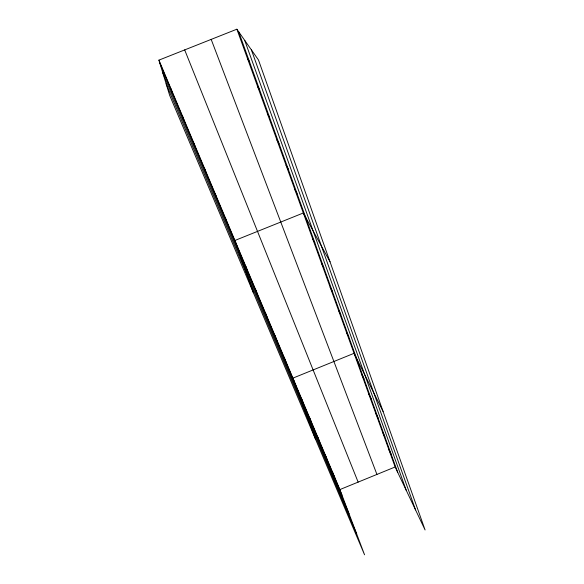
<?xml version="1.0" encoding="UTF-8"?>
<svg xmlns="http://www.w3.org/2000/svg" width="584" height="584" viewBox="0 0 584 584"><rect width="100%" height="100%" fill="white"/><g stroke="black" fill="none" stroke-linecap="round" stroke-linejoin="round"><path stroke-width="0.88" d="M339.881 489.574L395.142 466.981L425.079 529.951L258.478 59.97L236.878 29.2L158.921 60.13L169.637 95.302L364.562 554.8L339.881 489.574L158.921 60.13M247.47 58.488L249.361 61.349M257.654 86.673L259.624 89.79M267.465 113.814L269.509 117.172M276.918 139.963L279.028 143.54M286.036 165.17L288.197 168.958M294.832 189.501L297.044 193.465M330.026 261.807L303.322 212.985L234.914 240.469L253.383 292.715M312.586 238.615L314.9 242.937M321.507 263.289L323.864 267.764M330.091 287.043L332.493 291.671M338.37 309.936L340.8 314.696M346.356 332.019L348.816 336.895M383.075 411.464L354.057 353.32L292.92 378.125L315.448 439.015M361.496 373.899L364.007 378.987M368.679 393.769L371.212 398.952M375.621 412.99L378.176 418.246M382.345 431.576L384.914 436.905M388.849 449.563L391.426 454.958M166.133 83.797L356.7 534.024M159.819 63.072L342.02 495.225M162.805 72.876L349.049 513.803M184.683 49.91L358.138 482.114M211.182 39.398L376.928 474.434M332.69 472.5L334.8 478.092M325.252 454.863L327.339 460.396M317.572 436.635L319.623 442.103M309.637 417.794L311.652 423.188M301.424 398.303L303.395 403.617M284.116 357.233L285.999 362.35M274.991 335.574L276.823 340.589M236.878 29.2L395.142 466.981M265.53 313.119L267.304 318.003M238.681 31.77L397.74 472.434M255.712 289.817L257.42 294.57M244.703 40.347L406.267 490.37M251.412 49.903L415.545 509.898M245.514 265.618L247.156 270.217M225.205 217.431L226.702 221.701M215.146 193.567L216.562 197.655M204.721 168.827L206.05 172.725M193.91 143.168L195.144 146.854M182.69 116.537L183.821 119.997M171.039 88.877L172.054 92.09"/></g></svg>
